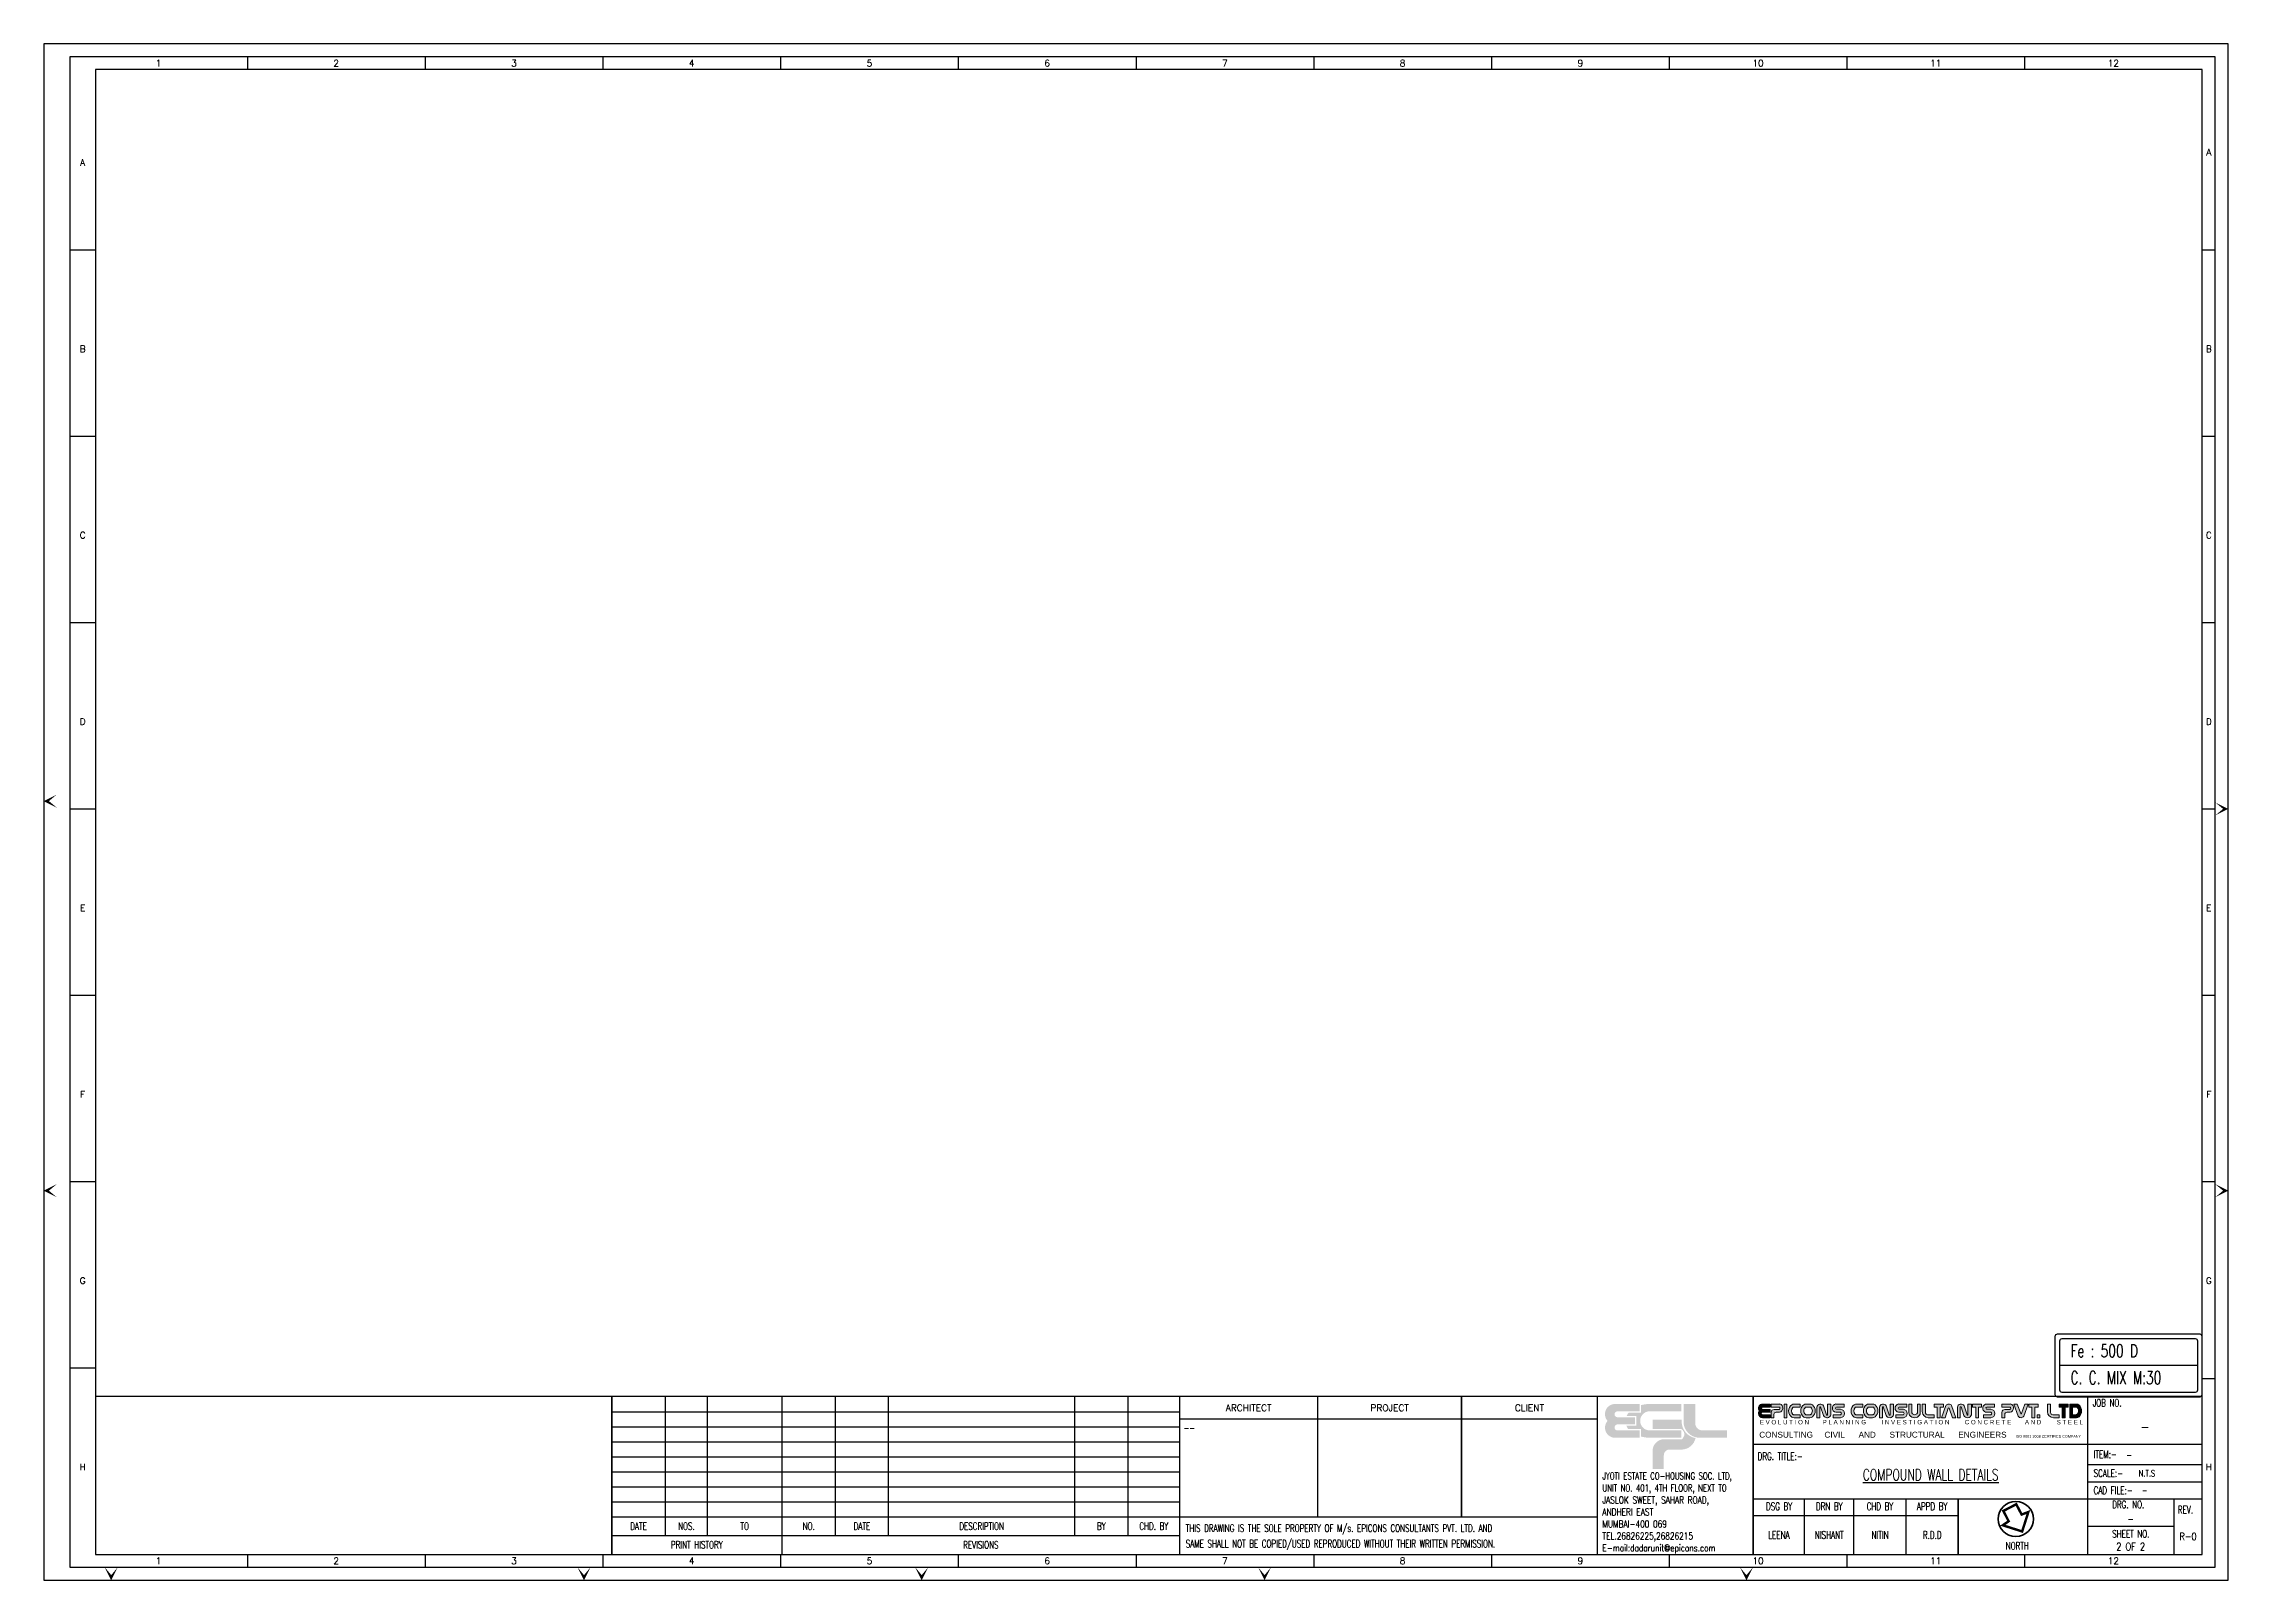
# Model space of a CAD drawing. Extents: x 345615 to 1272425, y -526289 to -156124.
# Drawn here: x 1184047 to 1272425, y -218295 to -156124 of the extents above; entities that cross this region are included whole.
import ezdxf
from ezdxf.enums import TextEntityAlignment as Align

# ---------------------------------------------------------------- set-up
doc = ezdxf.new("R2010")
doc.units = 0
doc.header["$LTSCALE"] = 500
doc.header["$MEASUREMENT"] = 0
doc.layers.add('00 ECPL LOGO', color=250, linetype='Continuous', lineweight=20)
doc.layers.add('00 ELEV-2', color=9, linetype='Continuous', lineweight=30)
for name, color, linetype in [('PNA', 10, 'Continuous'), ('S-TEXT', 2, 'Continuous'), ('S-TEXT-1', 4, 'Continuous'), ('S-TITIL', 6, 'Continuous'), ('S-TITLE', 6, 'Continuous'), ('SCHEDULE LINE-1', 7, 'Continuous'), ('TEXT (SHEET)', 4, 'Continuous'), ('TITLE', 4, 'Continuous')]:
    doc.layers.add(name, color=color, linetype=linetype)
doc.styles.add('ROMANS', font='simplex.shx', dxfattribs={"width": 0.8, "height": 275, "bigfont": 'bigfont.shx'})
doc.styles.add('SEC. TEXT', font='arial.ttf', dxfattribs={"height": 180})

# ---------------------------------------------------------------- blocks, each defined once
blk = doc.blocks.new('EPICONS TITLE')
at = {"layer": '00 ECPL LOGO'}
h = blk.add_hatch(color=7, dxfattribs=at)
h.dxf.hatch_style = 1
h.paths.add_polyline_path([(678, -252), (678, -146), (414, -146, 0.261636), (303, -208, 0.285841), (304, -378, 0.344902), (324, -574, 0.204992), (418, -614), (678, -614), (678, -510), (424, -510, -1), (418, -426), (678, -426), (678, -331), (424, -331, -1), (422, -252)])
h = blk.add_hatch(color=7, dxfattribs=at)
h.dxf.hatch_style = 1
h.paths.add_polyline_path([(1011, -146), (712, -146), (712, -252), (997, -252, -0.440545), (997, -331), (816, -331, 0.414214), (712, -435), (712, -614), (810, -614), (810, -504, -0.414214), (888, -426), (997, -426, 0.757811)])
h.paths.add_polyline_path([(1254, -146), (1153, -146), (1153, -614), (1254, -614)])
h.paths.add_polyline_path([(1708, -146), (1494, -146, 0.154275), (1419, -169, 0.519672), (1419, -591, 0.154275), (1494, -614), (1708, -614), (1708, -510), (1472, -510, -0.210356), (1452, -502, -0.388707), (1452, -260, -0.210356), (1472, -252), (1708, -252)])
h.paths.add_polyline_path([(2037, -146), (1904, -146, 0.159018), (1828, -171, 0.507969), (1828, -589, 0.159018), (1904, -614), (2037, -614, 0.173791), (2119, -585, 0.472311), (2119, -175, 0.173791)])
h.paths.add_polyline_path([(2046, -252, -0.185052), (2063, -258, -0.445894), (2063, -504, -0.185052), (2046, -510), (1899, -510, -0.185052), (1882, -504, -0.445894), (1882, -258, -0.185052), (1899, -252)], flags=16)
h.paths.add_polyline_path([(2501, -209, 0.723435), (2273, -252), (2273, -614), (2374, -614), (2374, -252, -0.723435), (2399, -241), (2495, -533, 0.724077), (2751, -510), (2751, -146), (2635, -146), (2635, -509, -0.755661), (2603, -519)])
h.paths.add_polyline_path([(3198, -146), (2916, -146, 0.823713), (2916, -429), (3082, -429, -0.713272), (3082, -510), (2830, -510), (2830, -614), (3082, -614, 0.900309), (3082, -324), (2936, -324, -0.746931), (2936, -252), (3198, -252)])
h = blk.add_hatch(color=7, dxfattribs=at)
h.dxf.hatch_style = 1
h.paths.add_polyline_path([(3837, -146), (3623, -146, 0.154275), (3548, -169, 0.519672), (3548, -591, 0.154275), (3623, -614), (3837, -614), (3837, -510), (3600, -510, -0.210932), (3581, -502, -0.385278), (3580, -260, -0.212895), (3599, -252), (3837, -252)])
h.paths.add_polyline_path([(4255, -175, 0.173792), (4173, -146), (4040, -146, 0.159018), (3964, -171, 0.507969), (3964, -589, 0.159018), (4040, -614), (4173, -614, 0.173792), (4255, -585, 0.472311)])
h.paths.add_polyline_path([(4182, -252, -0.185053), (4199, -258, -0.445893), (4199, -504, -0.185053), (4182, -510), (4035, -510, -0.185053), (4017, -504, -0.445893), (4017, -258, -0.185053), (4035, -252)], flags=16)
h.paths.add_polyline_path([(4406, -252), (4406, -614), (4507, -614), (4507, -252, -0.436861), (4522, -236, -0.319738), (4534, -245), (4629, -533, 0.724077), (4884, -510), (4884, -146), (4768, -146), (4768, -509, -0.755661), (4737, -519), (4635, -209, 0.723435)])
h.paths.add_polyline_path([(5335, -146), (5053, -146, 0.823713), (5053, -429), (5219, -429, -0.713272), (5219, -510), (4967, -510), (4967, -614), (5219, -614, 0.900309), (5219, -324), (5074, -324, -0.746931), (5074, -252), (5335, -252)])
h.paths.add_polyline_path([(5509, -146), (5408, -146), (5408, -452, 0.160106), (5433, -529, 0.505303), (5772, -529, 0.160106), (5797, -452), (5797, -146), (5699, -146), (5699, -451, -0.621318), (5509, -451)])
h.paths.add_polyline_path([(5969, -146), (5862, -146), (5862, -406, 0.414214), (6070, -614), (6267, -614), (6267, -510), (6047, -510, -0.414214), (5969, -432)])
h.paths.add_polyline_path([(6589, -146), (6267, -146), (6267, -249), (6372, -249), (6372, -614), (6473, -614), (6473, -249), (6589, -249)])
h.paths.add_polyline_path([(6863, -194, 0.539211), (6672, -201), (6523, -614), (6641, -614), (6752, -289, -0.708617), (6777, -289), (6894, -614), (7006, -614)])
h.paths.add_polyline_path([(7288, -209, 0.723435), (7059, -252), (7059, -614), (7160, -614), (7160, -252, -0.723435), (7186, -241), (7282, -533, 0.724077), (7538, -510), (7538, -146), (7421, -146), (7421, -509, -0.755661), (7390, -519)])
h.paths.add_polyline_path([(7886, -146), (7579, -146), (7579, -249), (7684, -249), (7684, -614), (7785, -614), (7785, -249), (7886, -249)])
h.paths.add_polyline_path([(8321, -146), (8059, -146, 0.157568), (7983, -170, 0.511532), (7983, -404, 0.157569), (8059, -429), (8206, -429, -0.713272), (8206, -510), (7953, -510), (7953, -614), (8206, -614, 0.900308), (8206, -324), (8065, -324), (8060, -324, -0.722204), (8060, -249), (8321, -249)])
h = blk.add_hatch(color=7, dxfattribs=at)
h.dxf.hatch_style = 1
h.paths.add_polyline_path([(8875, -146), (8576, -146), (8576, -252), (8849, -252, -0.270444), (8871, -265, -0.26297), (8871, -318, -0.270444), (8849, -331), (8680, -331, 0.414214), (8576, -435), (8576, -614), (8674, -614), (8674, -504, -0.414214), (8752, -426), (8861, -426, 0.757811)])
h.paths.add_polyline_path([(9103, -146), (8990, -146), (9133, -566, 0.539211), (9324, -560), (9474, -146), (9356, -146), (9244, -471, -0.708617), (9220, -471)])
h.paths.add_polyline_path([(9814, -146), (9492, -146), (9492, -249), (9597, -249), (9597, -614), (9698, -614), (9698, -249), (9814, -249)])
h.paths.add_polyline_path([(10234, -146), (10128, -146), (10128, -406, 0.414214), (10336, -614), (10533, -614), (10533, -510), (10312, -510, -0.414214), (10234, -432)])
h.paths.add_polyline_path([(9871, -510), (9775, -510), (9775, -614), (9871, -614)])
h = blk.add_hatch(color=7, dxfattribs=at)
h.dxf.hatch_style = 1
h.paths.add_polyline_path([(10533, -146), (10533, -249), (10637, -249), (10637, -614), (10739, -614), (10739, -249), (10839, -249), (10839, -146)])
h.paths.add_polyline_path([(10890, -146), (10890, -614), (11119, -614, 0.189446), (11208, -580, 0.435754), (11208, -181, 0.189446), (11119, -146)])
h.paths.add_polyline_path([(11122, -249, -0.519112), (11122, -510), (10989, -510), (10989, -249)], flags=16)
at = {"layer": '00 ECPL LOGO', "color": 7}
for p, q in [((678, -146), (414, -146)), ((418, -426), (678, -426)), ((678, -510), (418, -510)), ((418, -614), (678, -614)), ((424, -252), (678, -252)), ((678, -331), (424, -331)), ((678, -252), (678, -146)), ((678, -426), (678, -331)), ((678, -614), (678, -510)), ((1011, -146), (712, -146)), ((712, -146), (712, -252)), ((997, -252), (712, -252)), ((712, -435), (712, -614)), ((712, -614), (810, -614)), ((810, -504), (810, -614)), ((997, -331), (816, -331)), ((888, -426), (997, -426)), ((1153, -146), (1254, -146)), ((1153, -146), (1153, -614)), ((1153, -614), (1254, -614)), ((1254, -146), (1254, -614)), ((1472, -252), (1708, -252)), ((1472, -510), (1708, -510)), ((1494, -146), (1708, -146)), ((1494, -614), (1708, -614)), ((1708, -252), (1708, -146)), ((1708, -614), (1708, -510)), ((1899, -252), (2046, -252)), ((1899, -510), (2046, -510)), ((1904, -146), (2037, -146)), ((2037, -614), (1904, -614)), ((2273, -252), (2273, -614)), ((2273, -614), (2374, -614)), ((2374, -252), (2374, -614)), ((2399, -241), (2495, -533)), ((2501, -209), (2603, -519)), ((2614, -614), (2635, -614)), ((2635, -146), (2751, -146)), ((2751, -146), (2635, -146)), ((2635, -146), (2635, -510)), ((2635, -614), (2635, -614)), ((2751, -146), (2751, -510)), ((2751, -252), (2751, -252)), ((2751, -510), (2751, -510)), ((2830, -614), (2830, -510)), ((2830, -510), (3082, -510)), ((2830, -614), (3082, -614)), ((2830, -614), (3082, -614)), ((2916, -146), (3198, -146)), ((3198, -146), (2916, -146)), ((3082, -429), (2916, -429)), ((2936, -252), (3198, -252)), ((3082, -324), (2936, -324)), ((3198, -252), (3198, -146)), ((3599, -252), (3837, -252)), ((3600, -510), (3837, -510)), ((3837, -146), (3623, -146)), ((3623, -614), (3837, -614)), ((3837, -252), (3837, -146)), ((3837, -614), (3837, -510)), ((4035, -252), (4182, -252)), ((4035, -510), (4182, -510)), ((4040, -146), (4173, -146)), ((4040, -614), (4173, -614)), ((4406, -252), (4406, -614)), ((4406, -614), (4507, -614)), ((4406, -614), (4507, -614)), ((4406, -614), (4507, -614)), ((4507, -252), (4507, -614)), ((4534, -245), (4629, -533)), ((4635, -209), (4737, -519)), ((4768, -146), (4884, -146)), ((4768, -146), (4884, -146)), ((4884, -146), (4768, -146)), ((4768, -146), (4768, -510)), ((4884, -146), (4884, -510)), ((4884, -252), (4884, -252)), ((4967, -614), (4967, -510)), ((4967, -510), (5219, -510)), ((4967, -510), (5219, -510)), ((4967, -614), (5219, -614)), ((4967, -614), (5219, -614)), ((4967, -614), (5219, -614)), ((5053, -146), (5335, -146)), ((5053, -146), (5335, -146)), ((5335, -146), (5053, -146)), ((5219, -429), (5053, -429)), ((5074, -252), (5335, -252)), ((5219, -324), (5074, -324)), ((5335, -252), (5335, -146)), ((5408, -146), (5509, -146)), ((5509, -146), (5408, -146)), ((5408, -146), (5408, -452)), ((5509, -146), (5509, -451)), ((5699, -146), (5797, -146)), ((5797, -146), (5699, -146)), ((5699, -146), (5699, -451)), ((5797, -146), (5797, -452)), ((5862, -146), (5969, -146)), ((5969, -146), (5862, -146)), ((5862, -406), (5862, -146)), ((5969, -432), (5969, -146)), ((6047, -510), (6267, -510)), ((6070, -614), (6267, -614)), ((6070, -614), (6267, -614)), ((6267, -146), (6589, -146)), ((6589, -146), (6267, -146)), ((6267, -146), (6267, -249)), ((6267, -249), (6372, -249)), ((6267, -510), (6267, -614)), ((6372, -614), (6372, -249)), ((6372, -614), (6473, -614)), ((6372, -614), (6473, -614)), ((6473, -614), (6473, -249)), ((6473, -249), (6589, -249)), ((6523, -614), (6672, -201)), ((6523, -614), (6641, -614)), ((6589, -146), (6589, -249)), ((6589, -614), (6641, -614)), ((6641, -614), (6752, -289)), ((6894, -614), (6777, -289)), ((7006, -614), (6863, -194)), ((6894, -614), (7006, -614)), ((6894, -614), (7006, -614)), ((7059, -252), (7059, -614)), ((7059, -614), (7160, -614)), ((7059, -614), (7160, -614)), ((7059, -614), (7160, -614)), ((7160, -252), (7160, -614)), ((7186, -241), (7282, -533)), ((7288, -209), (7390, -519)), ((7421, -146), (7538, -146)), ((7421, -146), (7538, -146)), ((7538, -146), (7421, -146)), ((7421, -146), (7538, -146)), ((7421, -146), (7421, -510)), ((7538, -146), (7538, -510)), ((7538, -252), (7538, -252)), ((7538, -510), (7538, -510)), ((7579, -146), (7886, -146)), ((7886, -146), (7579, -146)), ((7579, -146), (7886, -146)), ((7579, -146), (7886, -146)), ((7886, -146), (7579, -146)), ((7579, -146), (7579, -249)), ((7579, -249), (7684, -249)), ((7579, -249), (7684, -249)), ((7684, -614), (7684, -249)), ((7684, -614), (7785, -614)), ((7684, -614), (7785, -614)), ((7684, -614), (7785, -614)), ((7684, -614), (7785, -614)), ((7785, -614), (7785, -249)), ((7785, -249), (7886, -249)), ((7785, -249), (7886, -249)), ((7886, -146), (7886, -249)), ((7953, -614), (7953, -510)), ((7953, -510), (8206, -510)), ((7953, -510), (8206, -510)), ((7953, -510), (8206, -510)), ((7953, -614), (8206, -614)), ((7953, -614), (8206, -614)), ((7953, -614), (8206, -614)), ((7953, -614), (8206, -614)), ((7953, -614), (8206, -614)), ((8040, -146), (8321, -146)), ((8040, -146), (8321, -146)), ((8206, -429), (8040, -429)), ((8321, -146), (8059, -146)), ((8059, -429), (8194, -429)), ((8060, -249), (8321, -249)), ((8206, -324), (8060, -324)), ((8065, -324), (8206, -324)), ((8321, -252), (8321, -146)), ((8875, -146), (8576, -146)), ((8576, -146), (8576, -252)), ((8849, -252), (8576, -252)), ((8576, -435), (8576, -614)), ((8576, -614), (8674, -614)), ((8674, -504), (8674, -614)), ((8849, -331), (8680, -331)), ((8752, -426), (8861, -426)), ((9103, -146), (8990, -146)), ((9103, -146), (8990, -146)), ((8990, -146), (9133, -566)), ((9103, -146), (9220, -471)), ((9356, -146), (9244, -471)), ((9474, -146), (9324, -560)), ((9474, -146), (9356, -146)), ((9408, -146), (9356, -146)), ((9474, -146), (9356, -146)), ((9492, -146), (9814, -146)), ((9814, -146), (9492, -146)), ((9492, -146), (9814, -146)), ((9492, -146), (9814, -146)), ((9492, -146), (9814, -146)), ((9492, -146), (9492, -249)), ((9492, -249), (9597, -249)), ((9492, -249), (9597, -249)), ((9597, -614), (9597, -249)), ((9597, -614), (9698, -614)), ((9597, -614), (9698, -614)), ((9597, -614), (9698, -614)), ((9698, -614), (9698, -249)), ((9698, -249), (9814, -249)), ((9698, -249), (9814, -249)), ((9814, -146), (9814, -249)), ((10128, -146), (10234, -146)), ((10234, -146), (10128, -146)), ((10128, -406), (10128, -146)), ((10234, -432), (10234, -146)), ((10312, -510), (10533, -510)), ((10336, -614), (10533, -614)), ((10336, -614), (10533, -614)), ((10533, -146), (10839, -146)), ((10839, -146), (10533, -146)), ((10533, -146), (10533, -249)), ((10533, -249), (10637, -249)), ((10637, -249), (10533, -249)), ((10533, -510), (10533, -614)), ((10637, -614), (10637, -249)), ((10637, -614), (10739, -614)), ((10637, -614), (10739, -614)), ((10637, -614), (10739, -614)), ((10637, -614), (10739, -614)), ((10653, -614), (10739, -614)), ((10653, -614), (10739, -614)), ((10653, -614), (10739, -614)), ((10653, -614), (10739, -614)), ((10739, -614), (10739, -249)), ((10739, -249), (10839, -249)), ((10739, -249), (10839, -249)), ((10839, -249), (10739, -249)), ((10839, -146), (10839, -249)), ((10890, -146), (11119, -146)), ((10890, -146), (10890, -614)), ((10890, -614), (11119, -614)), ((10989, -249), (10989, -510)), ((10989, -249), (11113, -249)), ((10989, -510), (11113, -510))]:
    blk.add_line(p, q, dxfattribs=at)
blk.add_lwpolyline([(9775, -510), (9871, -510), (9871, -614), (9775, -614)], close=True, dxfattribs=at)
for centre, radius, start, end in [((439, -292), 160, 148.64797, 212.45631), ((439, -464), 160, 147.54369, 223.66124), ((414, -276), 130, 90, 148.64797), ((418, -484), 130, 223.66124, 270), ((421, -468), 42.1, 94.02421, 265.97579), ((423, -291), 39.6, 88.76368, 271.23632), ((816, -435), 104, 90, 180), ((888, -504), 78, 90, 180), ((965, -284), 146, 282.71879, 71.3398), ((961, -291), 53.7, 312.44874, 47.55126), ((1567, -380), 257, 125.08074, 234.91926), ((1584, -381), 179, 137.51709, 222.48291), ((1494, -276), 130, 90, 125.08074), ((1494, -484), 130, 234.91926, 270), ((1472, -278), 26, 90, 137.51709), ((1472, -484), 26, 222.48291, 270), ((1981, -380), 259, 126.14172, 233.85828), ((1992, -381), 165, 131.93642, 228.06358), ((1904, -276), 130, 90, 126.14172), ((1904, -484), 130, 233.85828, 270), ((1899, -278), 26, 90, 131.93642), ((1899, -484), 26, 228.06358, 270), ((2037, -276), 130, 50.56378, 90), ((2037, -484), 130, 270, 309.43622), ((2046, -278), 26, 48.06358, 90), ((2046, -484), 26, 270, 311.93642), ((1953, -381), 165, 311.93642, 48.06358), ((1951, -380), 265, 309.43622, 50.56378), ((2394, -268), 122, 28.74999, 172.28311), ((2388, -251), 14.5, 40.01913, 183.55226), ((2619, -479), 135, 203.2219, 346.75502), ((2618, -510), 17.1, 214.07961, 357.61273), ((2944, -287), 144, 101.04253, 258.95747), ((2947, -288), 37.6, 106.48558, 253.51442), ((3067, -469), 146, 276.00604, 83.99396), ((3068, -470), 43.1, 289.00161, 70.99839), ((3696, -380), 257, 125.08074, 234.91926), ((3714, -381), 180, 138.07412, 222.35635), ((3623, -276), 130, 90, 125.08074), ((3623, -484), 130, 234.91926, 270), ((3599, -278), 26, 90, 138.07412), ((3600, -484), 26, 222.35635, 270), ((4116, -380), 259, 126.14172, 233.85828), ((4127, -381), 165, 131.93642, 228.06358), ((4040, -276), 130, 90, 126.14172), ((4040, -484), 130, 233.85828, 270), ((4035, -278), 26, 90, 131.93642), ((4035, -484), 26, 228.06358, 270), ((4173, -276), 130, 50.56378, 90), ((4173, -484), 130, 270, 309.43622), ((4182, -278), 26, 48.06358, 90), ((4182, -484), 26, 270, 311.93642), ((4089, -381), 165, 311.93642, 48.06358), ((4087, -380), 265, 309.43622, 50.56378), ((4527, -268), 122, 28.74999, 172.28311), ((4522, -251), 14.5, 89.15773, 183.55226), ((4522, -249), 13, 18.23344, 89.15773), ((4753, -479), 135, 203.2219, 346.85165), ((4751, -510), 17.1, 214.07961, 357.61273), ((5081, -287), 144, 101.04253, 258.95747), ((5084, -288), 37.6, 106.48558, 253.51442), ((5204, -469), 146, 276.00604, 83.99396), ((5205, -470), 43.1, 289.00161, 70.99839), ((5538, -452), 130, 180, 216.38482), ((5602, -404), 210, 216.38482, 323.61518), ((5604, -405), 106, 206.29314, 333.70686), ((5667, -452), 130, 323.61518, 0), ((6070, -406), 208, 180, 270), ((6047, -432), 78, 180, 270), ((6770, -260), 114, 35.16598, 148.50219), ((6764, -294), 13, 19.76646, 161.05459), ((7181, -268), 122, 28.74999, 172.28311), ((7175, -251), 14.5, 40.01913, 183.55226), ((7406, -479), 135, 203.2219, 346.75502), ((7404, -510), 17.1, 214.07961, 357.61273), ((8067, -287), 144, 125.81796, 234.18198), ((8059, -276), 130, 90, 125.81796), ((8059, -299), 130, 234.18198, 270), ((8072, -286), 39.3, 108.32609, 238.19572), ((8065, -298), 26, 238.19572, 270), ((8190, -469), 146, 276.00604, 83.99396), ((8192, -470), 43.1, 289.00161, 70.99839), ((8680, -435), 104, 90, 180), ((8752, -504), 78, 90, 180), ((8849, -278), 26, 29.46718, 90), ((8849, -305), 26, 270, 330.53282), ((8829, -284), 146, 282.71879, 71.3398), ((8824, -291), 53.7, 330.53282, 29.46718), ((9227, -500), 114, 215.16598, 328.50219), ((9232, -467), 13, 199.76646, 341.05459), ((10336, -406), 208, 180, 270), ((10312, -432), 78, 180, 270), ((11113, -275), 26, 51.48158, 90), ((11113, -484), 26, 270, 308.51842), ((11119, -276), 130, 47.09074, 90), ((11119, -484), 130, 270, 312.90926), ((11030, -380), 160, 308.51842, 51.48158), ((11023, -380), 272, 312.90926, 47.09074)]:
    blk.add_arc(centre, radius, start, end, dxfattribs=at)
at = {"layer": '00 ECPL LOGO', "color": 7, "attachment_point": 1, "style": 'SEC. TEXT'}
for s, insert, char_height, width in [('E V O L U T I O N        P L A N N I N G         I N V E S T I G A T I O N         C O N C R E T E        A N D         S T E E L', (328, -689), 150, 445502.26), ('CONSULTING     CIVIL      AND      STRUCTURAL      ENGINEERS', (309, -1092), 200, 495763.22), ('ISO 9001-2008 CERTIFIED COMPANY', (9049, -1204), 90, 434288.5)]:
    blk.add_mtext(s, dxfattribs=dict(at, insert=insert, char_height=char_height, width=width))
blk = doc.blocks.new('FOLDER')
at = {"layer": 'PNA'}
for points in [[(-1250, 2500), (0, 0), (0, 1000)], [(1250, 2500), (0, 0), (0, 1000)]]:
    blk.add_solid(points, dxfattribs=at)
blk = doc.blocks.new('ecpl logo')
at = {"layer": '00 ECPL LOGO'}
for color, points in [(256, [(351, -827, 0.621111), (586, -1401), (1442, -1401), (1442, -1151), (682, -1151, -0.917622), (682, -948), (1285, -948), (1285, -702), (682, -702, -0.926164), (682, -501), (1442, -501), (1442, -251), (581, -251, 0.621111), (351, -827)]), (152, [(2940, -251), (2940, -863, 0.384329), (3453, -1401), (4422, -1401), (4422, -1151), (3582, -1151, -0.414214), (3340, -908), (3340, -251)]), (140, [(1887, -779), (1887, -1102), (2862, -1102, -0.232111), (2971, -1281, -0.194401), (2883, -1450), (2269, -1450, 0.364674), (1887, -1802), (1887, -2463), (2269, -2463), (2269, -1996, -0.414214), (2462, -1802), (2899, -1802, 0.338499), (3350, -1412, -0.371272), (2877, -839), (2877, -779)])]:
    blk.add_hatch(color=color, dxfattribs=at).paths.add_polyline_path(points)
h = blk.add_hatch(color=253, dxfattribs=at)
h.dxf.hatch_style = 1
h.paths.add_polyline_path([(995, -993, 0.07148), (1056, -1106), (1486, -1106), (1486, -1356, 0.065387), (1776, -1401), (2862, -1401), (2862, -1151), (1776, -1151, -0.910826), (1742, -501), (2862, -501), (2862, -251), (1776, -251, 0.069483), (1486, -291), (1486, -546), (1071, -546, 0.072407), (1003, -657), (1329, -657), (1329, -993)])
blk = doc.blocks.new('SHEET1')
at = {"color": 1}
for p, q in [((762042, -118391, -8), (676135, -118391, -8)), ((743744, -120329, -8), (762042, -120329, -8)), ((743744, -122562, -8), (762042, -122562, -8)), ((697174, -123292, -8), (720414, -123292, -8)), ((743744, -123243, -8), (752092, -123243, -8)), ((697174, -124054, -8), (720337, -124054, -8))]:
    blk.add_line(p, q, dxfattribs=at)
for p, q in [((699374, -124054, -8), (699374, -118391, -8)), ((701079, -124054, -8), (701079, -118391, -8)), ((706304, -124054, -8), (706304, -118391, -8)), ((708467, -124054, -8), (708467, -118391, -8)), ((716058, -124054, -8), (716058, -118391, -8)), ((718236, -124054, -8), (718236, -118391, -8)), ((752092, -124822, -8), (752092, -122562, -8))]:
    blk.add_line(p, q)
at = {"color": 5, "linetype": 'ByBlock', "lineweight": -2}
for p, q in [((697187, -119004, -8), (720337, -119004, -8)), ((697187, -119617, -8), (720337, -119617, -8)), ((697187, -120229, -8), (720337, -120229, -8)), ((697187, -120842, -8), (720337, -120842, -8)), ((697187, -121454, -8), (720337, -121454, -8)), ((757383, -121163, -8), (762042, -121163, -8)), ((757383, -121862, -8), (762042, -121862, -8)), ((697187, -122067, -8), (720337, -122067, -8)), ((697187, -122680, -8), (720337, -122680, -8)), ((745825, -124822, -8), (745825, -122562, -8)), ((747834, -124822, -8), (747834, -122562, -8)), ((749963, -124822, -8), (749963, -122562, -8)), ((760876, -122562, -8), (760876, -124822, -8)), ((760876, -123692, -8), (757364, -123692, -8))]:
    blk.add_line(p, q, dxfattribs=at)
at = {"elevation": -8, "flags": 128}
blk.add_lwpolyline([(674017, -125881), (763101, -125881), (763101, -63214), (674017, -63214)], close=True, dxfattribs=at)
at = {"color": 1, "const_width": 60.9, "elevation": -8}
for points in [[(697187, -124807), (697187, -118391)], [(704126, -124807), (704126, -118391)], [(720337, -124821), (720337, -118391)], [(725970, -123298), (725970, -118391)], [(731835, -123298), (731835, -118391)], [(737368, -124822), (737368, -118391)], [(743729, -124822), (743729, -118391)], [(757364, -124822), (757364, -118391)], [(720337, -119302), (737368, -119302)], [(752092, -124822), (752092, -122562)], [(720337, -123298), (737368, -123298)]]:
    blk.add_lwpolyline(points, dxfattribs=at)
at = {"layer": 'PNA'}
for p, q in [((682323, -63743, -8), (682323, -64273, -8)), ((689570, -63743, -8), (689570, -64273, -8)), ((696817, -63743, -8), (696817, -64273, -8)), ((704065, -63743, -8), (704065, -64273, -8)), ((711312, -63743, -8), (711312, -64273, -8)), ((718559, -63743, -8), (718559, -64273, -8)), ((725806, -63743, -8), (725806, -64273, -8)), ((733053, -63743, -8), (733053, -64273, -8)), ((740301, -63743, -8), (740301, -64273, -8)), ((747548, -63743, -8), (747548, -64273, -8)), ((754795, -63743, -8), (754795, -64273, -8)), ((675076, -71620, -8), (676135, -71620, -8)), ((762042, -71620, -8), (762572, -71620, -8)), ((675076, -79220, -8), (676135, -79220, -8)), ((762042, -79220, -8), (762572, -79220, -8)), ((675076, -86820, -8), (676135, -86820, -8)), ((762042, -86820, -8), (762572, -86820, -8)), ((675076, -94421, -8), (676135, -94421, -8)), ((762042, -94421, -8), (762572, -94421, -8)), ((675076, -102021, -8), (676135, -102021, -8)), ((762042, -102021, -8), (762572, -102021, -8)), ((675076, -109621, -8), (676135, -109621, -8)), ((762042, -109621, -8), (762572, -109621, -8)), ((675076, -117221, -8), (676135, -117221, -8)), ((762042, -117645, -8), (762572, -117645, -8)), ((682323, -124822, -8), (682323, -125351, -8)), ((689570, -124822, -8), (689570, -125351, -8)), ((696817, -124822, -8), (696817, -125351, -8)), ((704065, -124822, -8), (704065, -125351, -8)), ((711312, -124822, -8), (711312, -125351, -8)), ((718559, -124822, -8), (718559, -125351, -8)), ((725806, -124822, -8), (725806, -125351, -8)), ((733053, -124822, -8), (733053, -125351, -8)), ((740301, -124822, -8), (740301, -125351, -8)), ((747548, -124822, -8), (747548, -125351, -8)), ((754795, -124822, -8), (754795, -125351, -8))]:
    blk.add_line(p, q, dxfattribs=at)
at = {"layer": 'PNA', "color": 1, "elevation": -8}
for points in [[(675076, -125351), (762572, -125351), (762572, -63743), (675076, -63743)], [(676135, -124822), (762042, -124822), (762042, -64273), (676135, -64273)]]:
    blk.add_lwpolyline(points, close=True, dxfattribs=at)
at = {"layer": 'S-TITIL', "color": 7, "lineweight": 35}
blk.add_circle((754436, -123381, -8), 717, dxfattribs=at)
at = {"layer": 'S-TITLE', "color": 1, "const_width": 100, "elevation": -8}
blk.add_lwpolyline([(754695, -123888), (754947, -123096), (754673, -123199), (754455, -122779), (753928, -123051), (754145, -123472), (753903, -123636)], close=True, dxfattribs=at)
at = {"layer": '00 ELEV-2'}
for name, p, xscale, yscale, zscale in [('ecpl logo', (737368, -118391, -8), 1.196575288621418, 1.196575288621418, 1.196575288621418), ('EPICONS TITLE', (743605, -118516, -8), 1.196575288621396, 1.196575288621396, 1.196575288621396)]:
    blk.add_blockref(name, p, dxfattribs=dict(at, xscale=xscale, yscale=yscale, zscale=zscale))
at = {"layer": 'PNA', "xscale": 0.2118545526379952, "yscale": 0.2118545526379952, "zscale": 0.2118545526379952}
for p, rotation in [((674017, -94103, -8), 270), ((763101, -94421, -8), 90), ((674017, -109992, -8), 270), ((763101, -109992, -8), 90)]:
    blk.add_blockref('FOLDER', p, dxfattribs=dict(at, rotation=rotation))
at = {"layer": 'PNA', "xscale": 0.2118545530764888, "yscale": 0.2118545530764888, "zscale": 0.2118545530764888}
for p in [(676771, -125881, -8), (696049, -125881, -8), (709820, -125881, -8), (723802, -125881, -8), (743452, -125881, -8)]:
    blk.add_blockref('FOLDER', p, dxfattribs=at)
at = {"layer": 'PNA', "style": 'ROMANS'}
for s, height, p in [('1', 265, (678700, -64008, -8)), ('2', 265, (685947, -64008, -8)), ('3', 265, (693195, -64008, -8)), ('4', 265, (700442, -64008, -8)), ('5', 265, (707689, -64008, -8)), ('6', 265, (714936, -64008, -8)), ('7', 265, (722183, -64008, -8)), ('8', 265, (729431, -64008, -8)), ('9', 265, (736678, -64008, -8)), ('10', 264.8, (743925, -64008, -8)), ('11', 264.8, (751172, -64008, -8)), ('12', 264.8, (758419, -64008, -8)), ('A', 265, (762307, -67636, -8)), ('A', 265, (675605, -68060, -8)), ('B', 265, (675605, -75660, -8)), ('B', 265, (762307, -75660, -8)), ('C', 265, (675605, -83260, -8)), ('C', 265, (762307, -83260, -8)), ('D', 265, (675605, -90861, -8)), ('D', 265, (762307, -90861, -8)), ('E', 265, (675605, -98461, -8)), ('E', 265, (762307, -98461, -8)), ('F', 265, (675605, -106061, -8)), ('F', 265, (762307, -106061, -8)), ('G', 265, (675605, -113661, -8)), ('G', 265, (762307, -113661, -8)), ('H', 265, (675605, -121262, -8)), ('H', 265, (762307, -121262, -8)), ('1', 265, (678700, -125086, -8)), ('2', 265, (685947, -125086, -8)), ('3', 265, (693195, -125086, -8)), ('4', 265, (700442, -125086, -8)), ('5', 265, (707689, -125086, -8)), ('6', 265, (714936, -125086, -8)), ('7', 265, (722183, -125086, -8)), ('8', 265, (729431, -125086, -8)), ('9', 265, (736678, -125086, -8)), ('10', 264.8, (743925, -125086, -8)), ('11', 264.8, (751172, -125086, -8)), ('12', 264.8, (758419, -125086, -8))]:
    blk.add_text(s, height=height, dxfattribs=at).set_placement(p, align=Align.MIDDLE)
at = {"layer": 'S-TEXT-1', "style": 'ROMANS'}
for s, height, width, p in [('JYOTI ESTATE CO-HOUSING SOC. LTD,', 276, 0.75, (737578, -121765, -8)), ('UNIT NO. 401, 4TH FLOOR, NEXT TO', 276, 0.75, (737578, -122254, -8)), ('JASLOK SWEET, SAHAR ROAD,', 275, 0.8, (737578, -122743, -8)), ('ANDHERI EAST', 275, 0.8, (737578, -123232, -8)), ('MUMBAI-400 069', 275, 0.8, (737578, -123721, -8)), ('TEL.26826225,26826215', 275, 0.8, (737578, -124210, -8)), ('E-mail:dadarunit@epicons.com', 275, 0.8, (737578, -124699, -8))]:
    blk.add_text(s, height=height, dxfattribs=dict(at, width=width)).set_placement(p)
at = {"layer": 'TEXT (SHEET)', "color": 2, "style": 'ROMANS'}
for s, p in [('ARCHITECT', (723154, -118847, -8)), ('PROJECT', (728903, -118847, -8)), ('CLIENT', (734602, -118847, -8))]:
    blk.add_text(s, height=269, dxfattribs=at).set_placement(p, align=Align.MIDDLE_CENTER)
at = {"layer": 'TEXT (SHEET)', "color": 4, "style": 'ROMANS', "width": 0.7}
for s, height, p in [('JOB NO.', 304.7, (757570, -118798, -8)), ('THIS DRAWING IS THE SOLE PROPERTY OF M/s. EPICONS CONSULTANTS PVT. LTD. AND', 304.74, (720588, -123908, -8)), ('SAME SHALL NOT BE COPIED/USED REPRODUCED WITHOUT THEIR WRITTEN PERMISSION.', 304.74, (720588, -124539, -8)), ('NORTH', 304.7, (754025, -124626, -8))]:
    blk.add_text(s, height=height, dxfattribs=at).set_placement(p)
for s, height, p in [('DRG. TITLE:-', 304.74, (743907, -120822, -8)), ('ITEM:-', 304.7, (757610, -120746, -8)), ('SCALE:-', 304.7, (757610, -121512, -8)), ('CAD FILE:-', 304.7, (757610, -122212, -8)), ('DRG. NO. ', 304.7, (758367, -122788, -8)), ('REV.', 304.7, (761044, -123001, -8)), ('SHEET NO.', 304.7, (758367, -123986, -8))]:
    blk.add_text(s, height=height, dxfattribs=at).set_placement(p, align=Align.MIDDLE_LEFT)
for s, height, p in [('DSG BY', 304.7, (744785, -122864, -8)), ('DRN BY', 304.7, (746829, -122864, -8)), ('CHD BY', 304.7, (748898, -122864, -8)), ('APPD BY', 304.7, (751027, -122864, -8)), ('DATE', 304.7, (698274, -123673, -8)), ('NOS.', 304.7, (700226, -123673, -8)), ('TO', 304.7, (702602, -123673, -8)), ('NO.', 304.7, (705215, -123673, -8)), ('DATE', 304.7, (707386, -123673, -8)), ('DESCRIPTION', 304.74, (712263, -123673, -8)), ('BY', 304.7, (717147, -123673, -8)), ('CHD. BY', 304.7, (719287, -123673, -8)), ('PRINT HISTORY', 304.74, (700650, -124431, -8)), ('REVISIONS', 304.7, (712231, -124438, -8))]:
    blk.add_text(s, height=height, dxfattribs=at).set_placement(p, align=Align.MIDDLE_CENTER)

msp = doc.modelspace()

# ---------------------------------------------------------------- linework, layer by layer
at = {"layer": 'SCHEDULE LINE-1', "color": 2}
msp.add_line((1271189.778, -209603.218), (1265597.798, -209603.218), dxfattribs=at)
for points in [[(1271282.071, -208341.661), (1265505.506, -208341.661, 0.414213562), (1265413.213, -208433.954), (1265413.213, -210772.482, 0.414213562), (1265505.506, -210864.774), (1271282.071, -210864.774, 0.414213562), (1271374.363, -210772.482), (1271374.363, -208433.954, 0.414213562)], [(1271097.486, -208526.246), (1265690.091, -208526.246, 0.414213562), (1265597.798, -208618.539), (1265597.798, -210587.897, 0.414213562), (1265690.091, -210680.189), (1271097.486, -210680.189, 0.414213562), (1271189.778, -210587.897), (1271189.778, -208618.539, 0.414213562)]]:
    msp.add_lwpolyline(points, format="xyb", close=True, dxfattribs=at)

# ---------------------------------------------------------------- block references
at = {"xscale": 0.9920737521750241, "yscale": 0.9920737521750241, "zscale": 0.9920737521750241}
msp.add_blockref('SHEET1', (515372.409, -93411.685, 7.46), dxfattribs=at)

# ---------------------------------------------------------------- texts
at = {"layer": 'S-TEXT', "style": 'ROMANS', "width": 0.7}
for s, height, p in [('--', 303.0595, (1230157.253, -212135.879, 0)), ('-', 253.404, (1268303.302, -213229.633)), ('N.T.S', 253.4035, (1268804.8, -213968.617, -7.9)), ('-', 253.404, (1268928.868, -214654.933, 0))]:
    msp.add_text(s, height=height, dxfattribs=at).set_placement(p, align=Align.MIDDLE_LEFT)
at = {"layer": 'S-TEXT', "style": 'ROMANS'}
for s, height, width, p in [('LEENA', 304.0842, 0.7, (1254246.104, -216460.752, 0)), ('NISHANT', 304.0842, 0.7, (1256282.351, -216460.752, 0)), ('NITIN', 304.0842, 0.7, (1258334.738, -216460.752, 0)), ('R.D.D', 304.0842, 0.7, (1260446.78, -216460.752, 0)), ('-', 304.084, 0.8, (1268475.46, -215810.46, 0)), ('R-0', 304.0842, 0.8, (1270796.014, -216519.814, 0)), ('2 OF 2', 304.0842, 0.8, (1268475.46, -216931.493, 0))]:
    msp.add_text(s, height=height, dxfattribs=dict(at, width=width)).set_placement(p, align=Align.MIDDLE_CENTER)
at = {"layer": 'S-TITIL', "color": 1, "style": 'ROMANS', "width": 0.7}
for s, height, p in [('-', 456.126, (1269053.809, -212079.951, 0)), ('%%UCOMPOUND WALL DETAILS', 456.12632, (1260384.938, -214024.076))]:
    msp.add_text(s, height=height, dxfattribs=at).set_placement(p, align=Align.MIDDLE_CENTER)
at = {"layer": 'TITLE', "style": 'ROMANS', "width": 0.7}
for s, height, p in [('Fe : 500 D', 519.1453, (1266042.156, -209009.781)), ('C. C. MIX M:30', 519.14528, (1266042.156, -210094.919))]:
    msp.add_text(s, height=height, dxfattribs=at).set_placement(p, align=Align.MIDDLE_LEFT)

doc.saveas('drawing.dxf')
